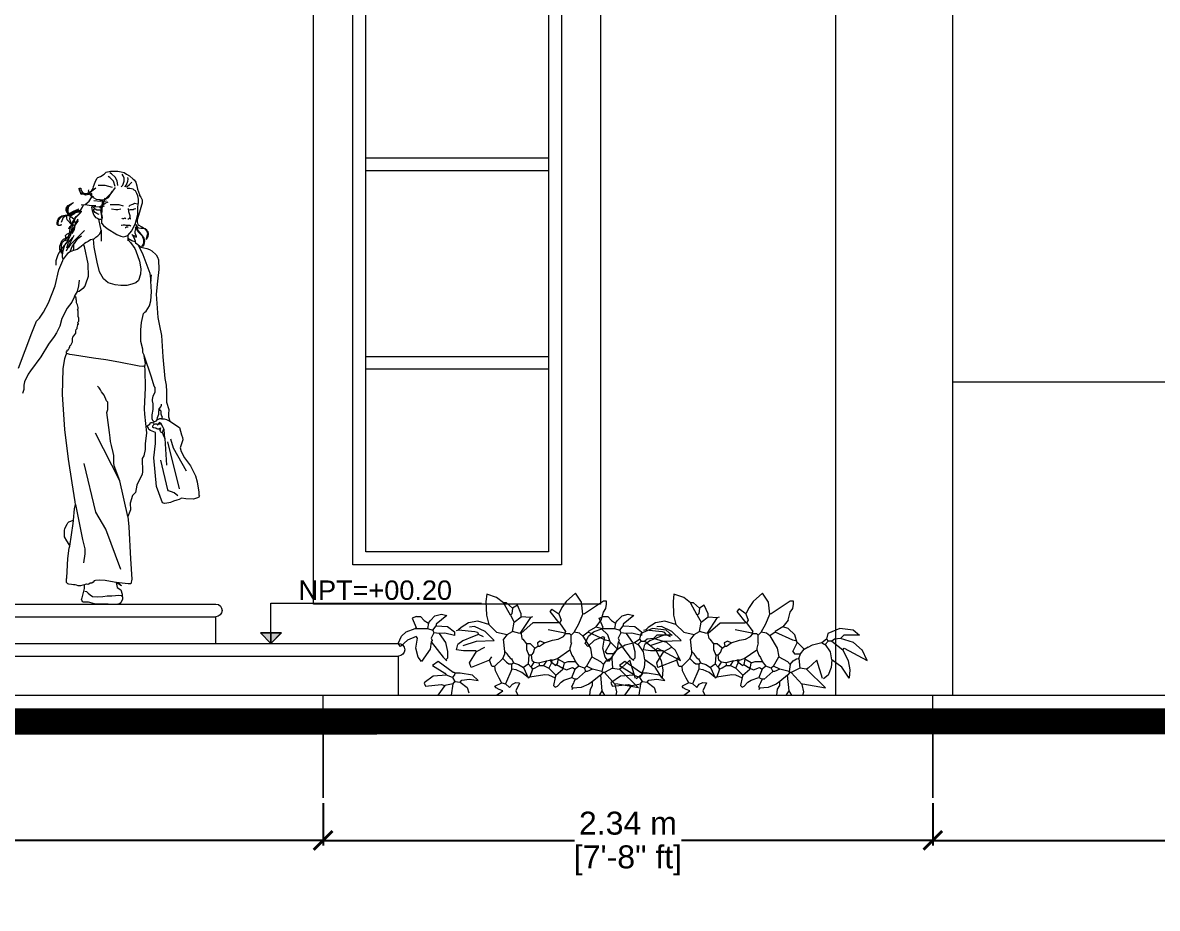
# Model space of a CAD drawing. Header units: metres. Extents: x 14 to 155, y 0 to 125.
# Drawn here: x 137.48 to 141.831, y 113.876 to 117.271 of the extents above; entities that cross this region are included whole.
import ezdxf

# ---------------------------------------------------------------- set-up
doc = ezdxf.new("R2010")
doc.units = ezdxf.units.M
doc.layers.get('Defpoints').update_dxf_attribs({"lineweight": 0})
for name, color, linetype in [('Edges', 7, 'Continuous'), ('PDF2_Solid Fills', 7, 'Continuous'), ('PDF2_Text', 255, 'Continuous')]:
    doc.layers.add(name, color=color, linetype=linetype)
doc.layers.add('PDF2_Geometry', color=7, linetype='Continuous', true_color=0xffbe80)
doc.styles.add('PDF Arial', font='arial.ttf')
doc.styles.add('TEXTS', font='swissl.ttf')
doc.dimstyles.new('Copy of DIMTEXT', dxfattribs={"dimscale": 0.3, "dimtxt": 0.22, "dimasz": 0.18, "dimexe": 0.05, "dimexo": 0.05, "dimgap": 0.05, "dimtad": 0, "dimzin": 1, "dimdsep": 46, "dimtxsty": 'TEXTS', "dimblk": 'ARCHTICK', "dimcen": 0.1, "dimclrd": 256, "dimclre": 6, "dimclrt": 7, "dimadec": 0, "dimazin": 0, "dimtfac": 0.15, "dimtix": 1, "dimtofl": 0, "dimtmove": 1, "dimatfit": 3, "dimldrblk": 'OPEN', "dimfxl": 0, "dimtolj": 1, "dimtzin": 0, "dimarcsym": 0})

# ---------------------------------------------------------------- blocks, each defined once
blk = doc.blocks.new('_ArchTick')
at = {"color": 0, "linetype": 'ByBlock', "const_width": 0.15}
blk.add_lwpolyline([(-0.5, -0.5), (0.5, 0.5)], dxfattribs=at)
blk = doc.blocks.new('*D76')
at = {"layer": 'Defpoints', "color": 0, "transparency": 16777216}
for p in [(123.7686, 113.9184), (145.6205, 113.9193), (145.6205, 113.8058)]:
    blk.add_point(p, dxfattribs=at)
at = {"layer": 'Edges', "color": 6, "lineweight": -2, "transparency": 16777216}
for p, q in [((123.7686, 113.8984), (123.7686, 113.7858)), ((145.6205, 113.8993), (145.6205, 113.7858))]:
    blk.add_line(p, q, dxfattribs=at)
at = {"layer": 'Edges', "lineweight": -2, "transparency": 16777216}
for p, q in [((123.7686, 113.8058), (134.4525, 113.8058)), ((145.6205, 113.8058), (134.9366, 113.8058))]:
    blk.add_line(p, q, dxfattribs=at)
at = {"layer": 'Edges', "lineweight": -2, "transparency": 16777216, "xscale": 0.072, "yscale": 0.072, "zscale": 0.072, "rotation": 180}
blk.add_blockref('_ArchTick', (123.7686, 113.8058), dxfattribs=at)
at = {"layer": 'Edges', "lineweight": -2, "transparency": 16777216, "xscale": 0.072, "yscale": 0.072, "zscale": 0.072}
blk.add_blockref('_ArchTick', (145.6205, 113.8058), dxfattribs=at)
at = {"layer": 'Edges', "color": 7, "transparency": 16777216, "char_height": 0.088, "attachment_point": 5, "style": 'TEXTS'}
for s, insert in [('\\A1;21.85 m', (134.6946, 113.871)), ('\\A1;[71\'-8{\\H0.15x;\\S1/4;}" ft]', (134.6946, 113.7291))]:
    blk.add_mtext(s, dxfattribs=dict(at, insert=insert))
blk = doc.blocks.new('_Open')
at = {"color": 0, "linetype": 'ByBlock', "lineweight": -2}
for p, q in [((-1, 0.167), (0, 0)), ((-1, -0.167), (0, 0)), ((0, 0), (-1, 0))]:
    blk.add_line(p, q, dxfattribs=at)
blk = doc.blocks.new('*D80')
at = {"layer": 'Defpoints', "color": 0, "transparency": 16777216}
for p in [(134.6742, 114.2996), (138.6316, 114.2997), (138.6316, 114.1368)]:
    blk.add_point(p, dxfattribs=at)
at = {"layer": 'Edges', "color": 6, "lineweight": -2, "transparency": 16777216}
for p, q in [((134.6742, 114.2796), (134.6742, 114.1168)), ((138.6316, 114.2797), (138.6316, 114.1168))]:
    blk.add_line(p, q, dxfattribs=at)
at = {"layer": 'Edges', "lineweight": -2, "transparency": 16777216}
for p, q in [((134.6742, 114.1368), (136.3783, 114.1368)), ((138.6316, 114.1368), (136.9275, 114.1368))]:
    blk.add_line(p, q, dxfattribs=at)
at = {"layer": 'Edges', "lineweight": -2, "transparency": 16777216, "xscale": 0.072, "yscale": 0.072, "zscale": 0.072, "rotation": 180}
blk.add_blockref('_ArchTick', (134.6742, 114.1368), dxfattribs=at)
at = {"layer": 'Edges', "lineweight": -2, "transparency": 16777216, "xscale": 0.072, "yscale": 0.072, "zscale": 0.072}
blk.add_blockref('_ArchTick', (138.6316, 114.1368), dxfattribs=at)
at = {"layer": 'Edges', "color": 7, "transparency": 16777216, "char_height": 0.088, "attachment_point": 5, "style": 'TEXTS'}
for s, insert in [('\\A1;3.96 m', (136.6529, 114.2021)), ('\\A1;[12\'-11{\\H0.15x;\\S3/4;}" ft]', (136.6529, 114.0602))]:
    blk.add_mtext(s, dxfattribs=dict(at, insert=insert))
blk = doc.blocks.new('*D81')
at = {"layer": 'Defpoints', "color": 0, "transparency": 16777216}
for p in [(138.6316, 114.2997), (140.9706, 114.2997), (140.9706, 114.1368)]:
    blk.add_point(p, dxfattribs=at)
at = {"layer": 'Edges', "color": 6, "lineweight": -2, "transparency": 16777216}
for p, q in [((138.6316, 114.2797), (138.6316, 114.1168)), ((140.9706, 114.2797), (140.9706, 114.1168))]:
    blk.add_line(p, q, dxfattribs=at)
at = {"layer": 'Edges', "lineweight": -2, "transparency": 16777216}
for p, q in [((138.6316, 114.1368), (139.5962, 114.1368)), ((140.9706, 114.1368), (140.006, 114.1368))]:
    blk.add_line(p, q, dxfattribs=at)
at = {"layer": 'Edges', "lineweight": -2, "transparency": 16777216, "xscale": 0.072, "yscale": 0.072, "zscale": 0.072, "rotation": 180}
blk.add_blockref('_ArchTick', (138.6316, 114.1368), dxfattribs=at)
at = {"layer": 'Edges', "lineweight": -2, "transparency": 16777216, "xscale": 0.072, "yscale": 0.072, "zscale": 0.072}
blk.add_blockref('_ArchTick', (140.9706, 114.1368), dxfattribs=at)
at = {"layer": 'Edges', "color": 7, "transparency": 16777216, "char_height": 0.088, "attachment_point": 5, "style": 'TEXTS'}
for s, insert in [('\\A1;2.34 m', (139.8011, 114.2021)), ('\\A1;[7\'-8" ft]', (139.8011, 114.0602))]:
    blk.add_mtext(s, dxfattribs=dict(at, insert=insert))
blk = doc.blocks.new('*D82')
at = {"layer": 'Defpoints', "color": 0, "transparency": 16777216}
for p in [(140.9706, 114.2997), (145.6205, 114.1375), (145.6205, 114.1368)]:
    blk.add_point(p, dxfattribs=at)
at = {"layer": 'Edges', "color": 6, "lineweight": -2, "transparency": 16777216}
for p, q in [((140.9706, 114.2797), (140.9706, 114.1168)), ((145.6205, 114.1368), (145.6205, 114.1168))]:
    blk.add_line(p, q, dxfattribs=at)
at = {"layer": 'Edges', "lineweight": -2, "transparency": 16777216}
for p, q in [((140.9706, 114.1368), (143.0581, 114.1368)), ((145.6205, 114.1368), (143.533, 114.1368))]:
    blk.add_line(p, q, dxfattribs=at)
at = {"layer": 'Edges', "lineweight": -2, "transparency": 16777216, "xscale": 0.072, "yscale": 0.072, "zscale": 0.072, "rotation": 180}
blk.add_blockref('_ArchTick', (140.9706, 114.1368), dxfattribs=at)
at = {"layer": 'Edges', "lineweight": -2, "transparency": 16777216, "xscale": 0.072, "yscale": 0.072, "zscale": 0.072}
blk.add_blockref('_ArchTick', (145.6205, 114.1368), dxfattribs=at)
at = {"layer": 'Edges', "color": 7, "transparency": 16777216, "char_height": 0.088, "attachment_point": 5, "style": 'TEXTS'}
for s, insert in [('\\A1;4.65 m', (143.2956, 114.2021)), ('\\A1;[15\'-3" ft]', (143.2956, 114.0602))]:
    blk.add_mtext(s, dxfattribs=dict(at, insert=insert))

msp = doc.modelspace()

# ---------------------------------------------------------------- linework, layer by layer
at = {"layer": 'PDF2_Geometry', "color": 0, "lineweight": 5}
for points in [[(141.0455, 120.6432), (141.0458, 114.693)], [(140.5975, 120.2672), (140.5977, 114.693)], [(145.3948, 115.8932), (141.0457, 115.8931)], [(138.2462, 115.0172), (138.2462, 115.0172)], [(123.2281, 114.6923), (128.7428, 114.6926), (128.7428, 114.8915), (134.8731, 114.8917), (134.8731, 114.6928), (145.9495, 114.6932)], [(138.9464, 114.8669), (138.9464, 114.8669)]]:
    msp.add_lwpolyline(points, dxfattribs=at)
for points in [[(138.5953, 119.9429), (139.6951, 119.9429), (139.6953, 115.0424), (138.5955, 115.0424)], [(138.7457, 119.7924), (139.5463, 119.7924), (139.5464, 115.1927), (138.7459, 115.1926)]]:
    msp.add_lwpolyline(points, close=True, dxfattribs=at)
at = {"layer": 'PDF2_Geometry', "color": 0, "lineweight": 0}
for points in [[(138.7959, 119.7423), (139.4962, 119.7424), (139.4964, 115.2429), (138.796, 115.2429)], [(138.796, 116.7531), (139.4963, 116.7531), (139.4963, 116.703), (138.796, 116.7029)], [(138.796, 115.9917), (139.4963, 115.9917), (139.4963, 115.9432), (138.796, 115.9431)], [(138.0127, 115.752), (138.0158, 115.7582), (138.0127, 115.766), (138.0111, 115.7708), (138.0111, 115.7755), (138.0111, 115.7818), (138.008, 115.7849), (138.0048, 115.7896), (138.0017, 115.788), (138.0017, 115.7849), (138.0001, 115.7802), (138.0001, 115.7739), (138.0001, 115.7692), (137.9954, 115.7566), (137.9938, 115.7504), (137.9938, 115.7489), (137.9986, 115.7504), (138.0033, 115.752), (138.0064, 115.7535), (138.0096, 115.7535)], [(138.3919, 114.9327), (138.4717, 114.9327), (138.4311, 114.892)], [(138.4311, 114.8919), (138.4718, 114.9326), (138.3919, 114.9326)], [(139.5512, 114.7964), (139.5543, 114.8011), (139.5574, 114.8167), (139.5324, 114.8308), (139.5308, 114.8167), (139.5277, 114.8104)], [(140.2687, 114.7964), (140.2718, 114.8011), (140.2734, 114.8168), (140.2499, 114.8308), (140.2468, 114.8167), (140.2452, 114.8105)], [(138.6316, 114.2997), (138.6316, 114.6177)], [(140.9706, 114.2998), (140.9706, 114.6178)]]:
    msp.add_lwpolyline(points, close=True, dxfattribs=at)
for points in [[(137.4643, 115.9463), (137.5145, 116.0826), (137.5333, 116.1265), (137.5443, 116.139), (137.5599, 116.1609), (137.5787, 116.197), (137.6038, 116.2627), (137.6179, 116.3238), (137.6335, 116.3598), (137.6351, 116.3646), (137.6335, 116.3677), (137.6319, 116.374), (137.6319, 116.3818), (137.6351, 116.3974), (137.6367, 116.4022), (137.6398, 116.4147), (137.6414, 116.4194), (137.6445, 116.4226), (137.6461, 116.4257), (137.6508, 116.4303), (137.6571, 116.4413), (137.6586, 116.4508), (137.6508, 116.4445), (137.6382, 116.4335), (137.6304, 116.4273), (137.6272, 116.4163), (137.6288, 116.3927), (137.6335, 116.385), (137.6319, 116.385), (137.6288, 116.3881), (137.6226, 116.4006), (137.6226, 116.4147), (137.6257, 116.4242), (137.6304, 116.4351), (137.6367, 116.4413), (137.6477, 116.4461), (137.6571, 116.4539), (137.6586, 116.4618), (137.6601, 116.4679), (137.6601, 116.4695), (137.6617, 116.4821), (137.6648, 116.4899), (137.6695, 116.504), (137.6743, 116.5118), (137.679, 116.5197), (137.6853, 116.5275), (137.6915, 116.5338), (137.6977, 116.54), (137.7009, 116.5479), (137.6915, 116.5463), (137.6853, 116.5447), (137.6758, 116.5369), (137.6664, 116.5323), (137.6555, 116.5307), (137.6429, 116.5307), (137.6335, 116.5291), (137.6272, 116.526), (137.6163, 116.5134), (137.6163, 116.5103), (137.6148, 116.504), (137.6148, 116.4978), (137.6163, 116.4947), (137.621, 116.4947), (137.6241, 116.4947), (137.6272, 116.4978), (137.6288, 116.4962), (137.6257, 116.4947), (137.6226, 116.4931), (137.6148, 116.4947), (137.6132, 116.4962), (137.6116, 116.4978), (137.6116, 116.504), (137.6132, 116.5118), (137.6163, 116.5181), (137.6226, 116.526), (137.6304, 116.5307), (137.6367, 116.5323), (137.6429, 116.5338), (137.6508, 116.5338), (137.6617, 116.5338), (137.668, 116.5354), (137.6601, 116.5369), (137.6508, 116.5416), (137.6477, 116.5479), (137.6461, 116.551), (137.6461, 116.5557), (137.6477, 116.562), (137.6539, 116.5699), (137.6633, 116.576), (137.6743, 116.5823), (137.6727, 116.5792), (137.6601, 116.5699), (137.6539, 116.5636), (137.6492, 116.5604), (137.6477, 116.5526), (137.6508, 116.5463), (137.6539, 116.5432), (137.6586, 116.54), (137.6633, 116.5384), (137.6695, 116.5384), (137.6758, 116.54), (137.679, 116.5447), (137.6821, 116.5463), (137.6868, 116.5494), (137.6915, 116.5494), (137.6977, 116.5494), (137.7024, 116.5542), (137.7087, 116.5636), (137.7134, 116.5729), (137.7197, 116.5745), (137.7353, 116.587), (137.7432, 116.6012), (137.7448, 116.6136), (137.7448, 116.6168), (137.7338, 116.6121), (137.7213, 116.6105), (137.7024, 116.6184), (137.6977, 116.6278), (137.6977, 116.6372), (137.7024, 116.6372), (137.7024, 116.6309), (137.7087, 116.6199), (137.7166, 116.6168), (137.7244, 116.6168), (137.7369, 116.6215), (137.7448, 116.6278), (137.7495, 116.6356), (137.751, 116.6435), (137.7573, 116.6591), (137.7636, 116.6733), (137.7682, 116.678), (137.7776, 116.681), (137.7918, 116.6904), (137.7996, 116.6983), (137.8168, 116.7014), (137.845, 116.7014), (137.8576, 116.6999), (137.8686, 116.6967), (137.8779, 116.6904), (137.8889, 116.6841), (137.903, 116.6717), (137.9077, 116.6685), (137.9139, 116.6591), (137.9171, 116.6451), (137.9202, 116.6325), (137.9234, 116.6231), (137.9281, 116.6121), (137.9281, 116.609), (137.9328, 116.6028), (137.9375, 116.5918), (137.9375, 116.5792), (137.9359, 116.5714), (137.9281, 116.5447), (137.9186, 116.515), (137.9186, 116.5071), (137.9218, 116.4978), (137.9249, 116.4947), (137.9344, 116.4899), (137.9391, 116.4868), (137.9468, 116.4821), (137.9515, 116.4774), (137.9594, 116.4711), (137.961, 116.4618), (137.9594, 116.4508), (137.9562, 116.4429), (137.9531, 116.4398), (137.9547, 116.4429), (137.9578, 116.4539), (137.9594, 116.4618), (137.9562, 116.4758), (137.95, 116.4805), (137.9422, 116.4821), (137.9328, 116.4821), (137.9234, 116.4837), (137.9155, 116.4962), (137.9139, 116.4978), (137.9155, 116.4899), (137.9202, 116.4774), (137.9281, 116.4665), (137.9375, 116.4539), (137.9438, 116.4445), (137.9469, 116.4351), (137.9454, 116.4289), (137.9438, 116.4194), (137.9406, 116.4147), (137.9375, 116.4132), (137.9375, 116.4147), (137.9406, 116.4179), (137.9438, 116.4273), (137.9438, 116.4382), (137.9391, 116.4523), (137.9265, 116.4649), (137.9218, 116.4711), (137.9171, 116.4789), (137.9124, 116.4868), (137.9124, 116.4805), (137.9093, 116.4711), (137.9093, 116.4649), (137.9124, 116.4586), (137.9155, 116.4523), (137.9155, 116.4492), (137.9124, 116.4476), (137.9093, 116.4523), (137.9015, 116.457), (137.8999, 116.4586), (137.9062, 116.4476), (137.9108, 116.4351), (137.9108, 116.4304), (137.9124, 116.4273), (137.9218, 116.421), (137.9296, 116.4147), (137.9344, 116.41), (137.9438, 116.4084), (137.9562, 116.4053), (137.9657, 116.4022), (137.9751, 116.396), (137.9923, 116.3818), (137.997, 116.3724), (138.0001, 116.3614), (138.0017, 116.3254), (137.997, 116.28), (137.9923, 116.2298), (137.9986, 116.1406), (138.0001, 116.128), (138.0048, 116.1093), (138.0127, 116.0717), (138.0174, 115.9902), (138.0252, 115.9071), (138.0299, 115.8821), (138.0315, 115.857), (138.0315, 115.8163), (138.0409, 115.7881), (138.0393, 115.7708), (138.0393, 115.7598), (138.044, 115.7442), (138.0816, 115.7191), (138.0848, 115.705), (138.0895, 115.6909), (138.0926, 115.6815), (138.0942, 115.6722), (138.0832, 115.6408), (138.0879, 115.6267), (138.1005, 115.6032), (138.1239, 115.5719), (138.1427, 115.5343), (138.149, 115.5107), (138.1553, 115.4716), (138.1553, 115.4591), (138.1584, 115.4575), (138.1553, 115.4528), (138.1506, 115.4497), (138.1349, 115.445), (138.1051, 115.4465), (138.0895, 115.4481), (138.0801, 115.4434), (138.0706, 115.4402), (138.0582, 115.4371), (138.0472, 115.4324), (138.0409, 115.4308), (138.033, 115.4293), (138.0237, 115.4278), (138.0158, 115.4308), (137.9924, 115.4936), (137.983, 115.6032), (137.9892, 115.658), (137.9892, 115.7003), (137.9704, 115.7082), (137.9641, 115.7113), (137.961, 115.7191), (137.9578, 115.7254), (137.961, 115.7285), (137.9672, 115.7317), (137.9704, 115.7379), (137.9767, 115.7379), (137.983, 115.7364), (137.9845, 115.7411), (137.9798, 115.7442), (137.9782, 115.7489), (137.9767, 115.752), (137.9767, 115.7677), (137.9798, 115.788), (137.9798, 115.81), (137.9782, 115.821), (137.9782, 115.8272), (137.9798, 115.8398), (137.9877, 115.8555), (137.9877, 115.8727), (137.9845, 115.8774), (137.9735, 115.9118), (137.9454, 115.9949), (137.9438, 115.9965), (137.9454, 115.9855), (137.9501, 115.9651), (137.9485, 115.9589), (137.9469, 115.9526), (137.9485, 115.94), (137.9501, 115.8711), (137.9454, 115.7912), (137.9469, 115.7708), (137.9548, 115.6988), (137.9501, 115.6564), (137.9501, 115.6346), (137.9438, 115.611), (137.9375, 115.6001), (137.9391, 115.5499), (137.9375, 115.5405), (137.9172, 115.4983), (137.9125, 115.47), (137.9015, 115.4591), (137.892, 115.4292), (137.8936, 115.4042), (137.8827, 115.3776), (137.8874, 115.3384), (137.8936, 115.2162), (137.8983, 115.1379), (137.8952, 115.1207), (137.8843, 115.1207), (137.8498, 115.1238), (137.8467, 115.1238), (137.8591, 115.1128), (137.8388, 115.1254), (137.842, 115.1065), (137.8561, 115.0972), (137.8607, 115.0799), (137.8623, 115.0612), (137.8561, 115.047), (137.8514, 115.0439), (137.8451, 115.0423), (137.831, 115.0407), (137.8075, 115.0423), (137.7558, 115.0439), (137.737, 115.0486), (137.7323, 115.0502), (137.7197, 115.0502), (137.7135, 115.0502), (137.7088, 115.0517), (137.7073, 115.0549), (137.7057, 115.0612), (137.7073, 115.0659), (137.7166, 115.1019), (137.7166, 115.1144), (137.7166, 115.1159), (137.7104, 115.1144), (137.701, 115.1128), (137.6931, 115.1128), (137.6868, 115.1144), (137.6805, 115.1159), (137.6744, 115.1159), (137.6665, 115.1175), (137.6571, 115.1191), (137.6524, 115.1207), (137.6477, 115.1254), (137.6477, 115.1394), (137.6492, 115.1425), (137.6508, 115.1677), (137.6524, 115.2178), (137.6586, 115.2569), (137.6602, 115.2648), (137.6586, 115.2711), (137.6492, 115.2851), (137.6398, 115.3008), (137.6398, 115.315), (137.6398, 115.3243), (137.6414, 115.3321), (137.6508, 115.3494), (137.6524, 115.354), (137.6571, 115.3572), (137.6743, 115.3635), (137.679, 115.4074), (137.6821, 115.4246), (137.6805, 115.434), (137.6696, 115.5076), (137.6555, 115.5985), (137.6414, 115.7113), (137.632, 115.846), (137.6351, 115.9447), (137.6414, 115.9839), (137.6461, 115.9995), (137.6492, 116.0026), (137.6477, 116.0058), (137.6477, 116.0105), (137.6492, 116.0105), (137.6508, 116.0121), (137.6508, 116.0152), (137.6539, 116.0168), (137.6555, 116.0168), (137.6555, 116.0199), (137.6571, 116.0215), (137.6586, 116.0231), (137.6602, 116.0278), (137.6602, 116.0309), (137.6618, 116.034), (137.6649, 116.0355), (137.6664, 116.0403), (137.6695, 116.045), (137.6711, 116.0481), (137.6711, 116.0544), (137.6711, 116.0607), (137.6727, 116.0654), (137.6837, 116.081), (137.6837, 116.0857), (137.6837, 116.0904), (137.6853, 116.0951), (137.6884, 116.0983), (137.6884, 116.103), (137.69, 116.1076), (137.6915, 116.1123), (137.6915, 116.1155), (137.6947, 116.117), (137.6931, 116.1186), (137.6915, 116.1217), (137.6931, 116.1249), (137.6947, 116.1265), (137.6947, 116.1312), (137.6947, 116.1327), (137.6947, 116.1359), (137.6947, 116.139), (137.6931, 116.1452), (137.6931, 116.1468), (137.6931, 116.1499), (137.6931, 116.1609), (137.6931, 116.1656), (137.6915, 116.1688), (137.69, 116.1719), (137.6931, 116.1735), (137.6931, 116.1797), (137.6915, 116.1844), (137.69, 116.1891), (137.6868, 116.197), (137.6868, 116.2017), (137.6868, 116.2064), (137.6853, 116.2095), (137.6853, 116.2127), (137.6853, 116.2173), (137.679, 116.222), (137.668, 116.2001), (137.6508, 116.1766), (137.6304, 116.1375), (137.6226, 116.1076), (137.61, 116.0826), (137.6006, 116.0685), (137.5787, 116.0387), (137.549, 115.9902), (137.5098, 115.9369), (137.5004, 115.9243), (137.4863, 115.8945), (137.4848, 115.8821), (137.4848, 115.8648), (137.4785, 115.8492)], [(137.8341, 116.6435), (137.8278, 116.6638), (137.8137, 116.678), (137.8074, 116.6811)], [(137.845, 116.6466), (137.8419, 116.6654), (137.8341, 116.6795), (137.82, 116.692), (137.8137, 116.6951)], [(137.8576, 116.6419), (137.8639, 116.6481), (137.8686, 116.6638), (137.8686, 116.6748), (137.8655, 116.6841), (137.8607, 116.6904)], [(137.8717, 116.6419), (137.8779, 116.6497), (137.8826, 116.6638), (137.8842, 116.6717), (137.8826, 116.6779)], [(137.7605, 116.6372), (137.7338, 116.6168), (137.704, 116.6121), (137.6978, 116.6309), (137.6946, 116.6356)], [(137.7526, 116.6027), (137.7416, 116.609), (137.7322, 116.6246), (137.7337, 116.6309)], [(137.7793, 116.5525), (137.7636, 116.5525), (137.7574, 116.5557), (137.7511, 116.5635), (137.7464, 116.5667), (137.7432, 116.5635), (137.7464, 116.551), (137.7495, 116.54), (137.7527, 116.5338), (137.7589, 116.5244), (137.7667, 116.5212), (137.7714, 116.5181), (137.7793, 116.5181), (137.7824, 116.5165), (137.7824, 116.5024), (137.7903, 116.493), (137.8043, 116.482), (137.8403, 116.4586), (137.856, 116.4523), (137.8655, 116.4507), (137.8748, 116.4523), (137.8826, 116.4554), (137.8984, 116.4726), (137.9124, 116.5025), (137.9203, 116.5306), (137.9218, 116.5385), (137.9218, 116.5494), (137.9218, 116.5651), (137.9234, 116.5807), (137.9234, 116.5949), (137.9218, 116.6074), (137.9171, 116.6167), (137.9124, 116.6262), (137.9077, 116.6293), (137.9031, 116.6325), (137.8968, 116.634), (137.8905, 116.6356), (137.8811, 116.6356)], [(137.7432, 116.6043), (137.7621, 116.5949), (137.7918, 116.5917), (137.809, 116.6012), (137.8247, 116.6246)], [(137.8247, 116.6387), (137.7965, 116.6465), (137.7698, 116.6465)], [(137.8341, 116.6387), (137.8184, 116.6167), (137.7949, 116.5932), (137.7729, 116.587)], [(137.8763, 116.6419), (137.881, 116.6435), (137.8889, 116.6512), (137.8983, 116.6591)], [(137.8012, 116.587), (137.7792, 116.5854), (137.7526, 116.5886)], [(137.7526, 116.5667), (137.7729, 116.5651), (137.7855, 116.5714), (137.7965, 116.5792), (137.8074, 116.5839)], [(137.7776, 116.551), (137.7807, 116.5369), (137.7839, 116.5181), (137.7855, 116.5244), (137.7807, 116.5494), (137.787, 116.587)], [(137.7949, 116.598), (137.7839, 116.5604), (137.7839, 116.5431)], [(137.7072, 116.5478), (137.6774, 116.5415), (137.6493, 116.5322), (137.6351, 116.5243), (137.6273, 116.5055)], [(137.6805, 116.4915), (137.6664, 116.4978), (137.6507, 116.515), (137.6476, 116.5307), (137.657, 116.5384), (137.6726, 116.5479), (137.6868, 116.5541), (137.7008, 116.551)], [(137.704, 116.5447), (137.6805, 116.5212), (137.6711, 116.4993), (137.6664, 116.4789), (137.6633, 116.457), (137.6555, 116.4429), (137.6476, 116.4335)], [(137.6539, 116.5635), (137.6523, 116.5384), (137.6758, 116.5196), (137.6821, 116.4977)], [(137.6664, 116.4977), (137.6601, 116.518), (137.6633, 116.5369), (137.6946, 116.5572)], [(137.704, 116.5729), (137.7197, 116.5745), (137.7353, 116.5714), (137.7526, 116.5699), (137.7605, 116.5699)], [(137.7729, 116.5354), (137.7698, 116.5369), (137.7636, 116.54), (137.7573, 116.5432), (137.7526, 116.5494), (137.7526, 116.5557)], [(137.7918, 116.5682), (137.7808, 116.5635), (137.7761, 116.5603)], [(137.867, 116.5682), (137.8497, 116.5729), (137.8325, 116.5729), (137.8153, 116.5729)], [(137.856, 116.5557), (137.845, 116.5541), (137.8372, 116.5541), (137.82, 116.5557)], [(137.8842, 116.5588), (137.8858, 116.5478), (137.8905, 116.5322), (137.8905, 116.5275), (137.8889, 116.5212), (137.8858, 116.5181), (137.8826, 116.5181)], [(137.9202, 116.576), (137.9092, 116.5776), (137.9046, 116.576), (137.8967, 116.573), (137.8904, 116.5698), (137.8873, 116.5667)], [(137.9139, 116.5573), (137.9077, 116.5557), (137.903, 116.5542), (137.8889, 116.5542)], [(137.6571, 116.4805), (137.6601, 116.4899), (137.6727, 116.4962), (137.6774, 116.4962)], [(137.6931, 116.5134), (137.6805, 116.4962), (137.668, 116.4727), (137.6601, 116.4555)], [(137.6695, 116.4633), (137.6789, 116.4789), (137.6821, 116.5009), (137.6931, 116.5197)], [(137.7808, 116.4758), (137.7714, 116.5181)], [(137.8952, 116.493), (137.8921, 116.4914), (137.8905, 116.493), (137.8842, 116.493), (137.8811, 116.493), (137.8795, 116.493), (137.8763, 116.493), (137.8733, 116.4946), (137.8717, 116.4946), (137.8686, 116.4946), (137.8654, 116.4946), (137.8592, 116.493), (137.8576, 116.493)], [(137.8748, 116.5196), (137.8717, 116.5212), (137.867, 116.5196), (137.8622, 116.5196), (137.8607, 116.5212)], [(137.892, 116.5181), (137.8936, 116.5197), (137.8936, 116.5228)], [(137.6429, 116.435), (137.646, 116.4413), (137.6445, 116.4554), (137.6492, 116.4601), (137.6617, 116.4663), (137.6695, 116.4726)], [(137.6758, 116.4554), (137.6586, 116.4194), (137.646, 116.3958)], [(137.7166, 116.4742), (137.6837, 116.4413), (137.6617, 116.4194), (137.654, 116.4084)], [(137.6617, 116.3928), (137.6664, 116.4068), (137.6711, 116.4163), (137.679, 116.4241), (137.6916, 116.4444), (137.7056, 116.4539)], [(137.8826, 116.4397), (137.8936, 116.4288), (137.9093, 116.4052), (137.9139, 116.3959), (137.9281, 116.3567), (137.9328, 116.3269), (137.9312, 116.3066), (137.9234, 116.2831), (137.9139, 116.2737), (137.8983, 116.269), (137.8795, 116.2642), (137.856, 116.2642), (137.8341, 116.2658), (137.8074, 116.2737), (137.7902, 116.2893), (137.7745, 116.316), (137.7652, 116.3536), (137.7542, 116.41), (137.751, 116.4413), (137.7542, 116.4428), (137.7605, 116.4491), (137.7682, 116.4538), (137.7745, 116.4601), (137.7792, 116.4695), (137.7808, 116.4757), (137.7808, 116.4334)], [(137.8842, 116.4868), (137.8811, 116.4868), (137.8763, 116.4868), (137.8748, 116.4852), (137.8733, 116.4852)], [(137.8826, 116.4554), (137.8826, 116.435)], [(137.6571, 116.446), (137.6461, 116.4257), (137.6257, 116.4021), (137.6148, 116.3818), (137.6069, 116.3582), (137.6069, 116.341)], [(137.7134, 116.421), (137.704, 116.4131), (137.6884, 116.4021), (137.6742, 116.3974), (137.6617, 116.3928), (137.6523, 116.3865), (137.646, 116.3803), (137.635, 116.3645)], [(137.6492, 116.4084), (137.6555, 116.4288), (137.6727, 116.4476)], [(137.6743, 116.3974), (137.6759, 116.4068), (137.6759, 116.4225), (137.679, 116.4288)], [(137.751, 116.4413), (137.74, 116.4382), (137.7307, 116.4319), (137.7228, 116.4288), (137.7165, 116.4241), (137.7134, 116.421), (137.715, 116.4131), (137.7291, 116.3473), (137.7307, 116.2987), (137.7212, 116.269), (137.7181, 116.2611), (137.7102, 116.2517), (137.6962, 116.2408), (137.6915, 116.2392)], [(137.9108, 116.4304), (137.8983, 116.435), (137.8826, 116.4444)], [(137.972, 116.28), (137.9689, 116.3097), (137.9422, 116.3818), (137.9234, 116.4179), (137.9218, 116.421)], [(137.679, 116.2219), (137.69, 116.2408), (137.6947, 116.2626), (137.6978, 116.2846)], [(137.9453, 115.9964), (137.9406, 116.0073), (137.9406, 116.0136), (137.9406, 116.0199), (137.9327, 116.0496), (137.9327, 116.0794), (137.9327, 116.0935), (137.9359, 116.1217), (137.9437, 116.1561), (137.9484, 116.1609), (137.9531, 116.1656), (137.9656, 116.1859), (137.9719, 116.2048), (137.9735, 116.2392), (137.9719, 116.28), (137.9735, 116.305)], [(137.9485, 115.9557), (137.9406, 115.9526), (137.9265, 115.9541), (137.8482, 115.9697), (137.7981, 115.9792), (137.7511, 115.9854), (137.679, 115.9964), (137.6602, 115.9995), (137.6492, 116.0026)], [(137.8529, 115.5154), (137.831, 115.5718), (137.8294, 115.5843), (137.8294, 115.5953), (137.8294, 115.6125), (137.8263, 115.6235), (137.82, 115.6501), (137.8169, 115.6658), (137.8153, 115.6799), (137.8122, 115.7003), (137.8028, 115.7771), (137.806, 115.788), (137.806, 115.8162), (137.8013, 115.821), (137.7918, 115.8428), (137.7824, 115.8554), (137.7777, 115.8632), (137.7731, 115.871), (137.7668, 115.8773)], [(138.0017, 115.788), (138.0048, 115.7927), (138.0096, 115.799), (138.0127, 115.8053), (138.0127, 115.8084)], [(138.0142, 115.7019), (138.0189, 115.6909), (138.0252, 115.6768), (138.0237, 115.694), (138.0221, 115.7113), (138.0189, 115.719), (138.0111, 115.7332), (138.0048, 115.7379), (138.0001, 115.7348), (137.9985, 115.7316), (137.997, 115.73), (137.9938, 115.7316), (137.9908, 115.7316), (137.9876, 115.7316), (137.986, 115.7316), (137.9813, 115.73), (137.9798, 115.7269), (137.9782, 115.7238), (137.9782, 115.7206), (137.9798, 115.719), (137.9829, 115.719), (137.9876, 115.7175), (137.9908, 115.7175), (137.9938, 115.716), (137.997, 115.7144), (138.0032, 115.7144), (138.0079, 115.7175), (138.0064, 115.7097), (138.0064, 115.7081), (138.0079, 115.7034), (138.0095, 115.7019), (138.0127, 115.7003), (138.0158, 115.7019), (138.0174, 115.7034), (138.0189, 115.7066), (138.0189, 115.7081), (138.0205, 115.7113), (138.0221, 115.7113)], [(137.9938, 115.7489), (137.9908, 115.7442), (137.9876, 115.7426), (137.9845, 115.741)], [(137.997, 115.73), (137.9986, 115.73), (138.0001, 115.7316), (138.0033, 115.7331), (138.0064, 115.7331), (138.0096, 115.7331)], [(138.0127, 115.752), (138.0221, 115.752), (138.0315, 115.7504), (138.0362, 115.7473), (138.0409, 115.7457), (138.044, 115.7441)], [(137.8827, 115.3776), (137.8529, 115.5155), (137.7589, 115.6972)], [(138.0253, 115.6768), (138.0315, 115.5749)], [(138.0472, 115.6753), (138.0566, 115.6408), (138.1067, 115.5531)], [(138.0346, 115.6643), (138.0801, 115.4841)], [(137.8561, 115.1755), (137.7981, 115.329), (137.7605, 115.3947), (137.715, 115.5812)], [(138.0753, 115.4575), (138.0613, 115.4684), (138.0503, 115.4731), (138.0393, 115.4763), (138.0361, 115.481), (138.0095, 115.5938)], [(137.6821, 115.4246), (137.7088, 115.2898), (137.7181, 115.2538), (137.7181, 115.235), (137.7134, 115.2005)], [(137.6602, 115.2647), (137.6728, 115.3509), (137.6743, 115.3634)], [(137.8467, 115.1237), (137.831, 115.1268), (137.7965, 115.1331), (137.7762, 115.1347), (137.7589, 115.1331), (137.7542, 115.1316), (137.7495, 115.1268), (137.7449, 115.1221), (137.7386, 115.1221), (137.7339, 115.119), (137.7292, 115.1174), (137.7245, 115.119), (137.7229, 115.119), (137.7197, 115.1174), (137.7166, 115.1158)], [(137.7181, 115.0924), (137.7244, 115.0908), (137.7307, 115.0845), (137.7385, 115.0783), (137.748, 115.072), (137.7651, 115.0704), (137.7871, 115.072), (137.8043, 115.0735), (137.8216, 115.0735), (137.8356, 115.0751), (137.8482, 115.0767), (137.8576, 115.0751), (137.8622, 115.0705)], [(139.3241, 115.0471), (139.2974, 115.0674), (139.2598, 115.08), (139.2566, 115.0518), (139.2582, 115.0001), (139.2676, 114.964), (139.2253, 114.9766), (139.1893, 114.9703), (139.1611, 114.953), (139.1517, 114.9437)], [(139.7313, 114.8998), (139.7157, 114.9045), (139.6483, 114.9342), (139.6279, 114.9201), (139.6154, 114.9311), (139.595, 114.9342), (139.6123, 114.9671), (139.6279, 115.0032), (139.6232, 115.0502), (139.5997, 115.0847), (139.5637, 115.0518), (139.548, 115.0298), (139.5355, 115.0048)], [(140.0823, 114.9735), (140.109, 114.9938), (140.109, 115.0048), (140.0933, 115.0377), (140.0761, 115.0268), (140.0525, 115.0471), (140.0416, 115.0471), (140.0149, 115.0674), (139.9773, 115.08), (139.9741, 115.0518)], [(140.4489, 114.8998), (140.4333, 114.9045), (140.3659, 114.9342), (140.3455, 114.9202), (140.3329, 114.9311), (140.3126, 114.9342), (140.3299, 114.9671), (140.3455, 115.0032), (140.3408, 115.0502), (140.3173, 115.0847), (140.2813, 115.0518), (140.2656, 115.0299), (140.2531, 115.0048), (140.2264, 115.0237)], [(138.4311, 114.9327), (138.4311, 114.892), (138.431, 115.0454), (139.2395, 115.0455)], [(139.4353, 114.9938), (139.4274, 114.9907), (139.3914, 114.9938), (139.3914, 115.0048), (139.3773, 115.0377), (139.3585, 115.0267), (139.3349, 115.0471), (139.324, 115.0471)], [(139.3507, 115), (139.3241, 115.047)], [(139.3585, 115.0266), (139.3554, 115.0047)], [(139.5089, 115.0236), (139.5356, 115.0048), (139.5449, 114.9813), (139.5387, 114.9703), (139.5356, 114.9703), (139.5324, 114.9703), (139.4368, 114.9703), (139.3914, 114.9311), (139.3914, 114.928), (139.3945, 114.9108)], [(139.5088, 115.0235), (139.501, 115.0142), (139.5355, 114.9703)], [(139.7189, 115.0424), (139.7189, 115.0534), (139.7079, 115.0534), (139.6343, 115.0048)], [(139.6985, 114.9812), (139.7079, 115.011), (139.7158, 115.0251), (139.7189, 115.0423)], [(139.9742, 115.0518), (139.9758, 115.0001), (139.9852, 114.964)], [(140.0666, 115), (140.0416, 115.047)], [(140.0761, 115.0267), (140.073, 115.0047)], [(140.2264, 115.0236), (140.2187, 115.0142), (140.2531, 114.9703)], [(140.4364, 115.0424), (140.4364, 115.0534), (140.4238, 115.0534), (140.3502, 115.0048), (140.3455, 115.0032)], [(140.4159, 114.9812), (140.4238, 115.011), (140.4332, 115.0251), (140.4364, 115.0423)], [(138.9904, 114.9953), (138.9731, 114.989), (138.9888, 114.953), (138.9857, 114.9483)], [(138.9903, 114.9953), (139.006, 114.9953), (139.0201, 114.9796), (139.0358, 114.9687), (139.0327, 114.9483)], [(139.0358, 114.9687), (139.0435, 114.9796), (139.0608, 114.9969), (139.0858, 115.0032), (139.1062, 114.9985)], [(139.1063, 114.9985), (139.0656, 114.9656), (139.0656, 114.9593)], [(139.3554, 115.0048), (139.3507, 115.0001), (139.3647, 114.9735), (139.3914, 114.9938)], [(139.4274, 114.9906), (139.3867, 114.9295), (139.3585, 114.9374), (139.3647, 114.9734)], [(139.4368, 114.9703), (139.4368, 114.9703)], [(139.5387, 114.9703), (139.5622, 114.9374), (139.5591, 114.9311)], [(139.6342, 115.0048), (139.6279, 115.0032)], [(139.6374, 114.8919), (139.65, 114.9201), (139.6687, 114.9358), (139.7032, 114.9484), (139.7063, 114.953), (139.6906, 114.989), (139.7079, 114.9953), (139.7235, 114.9953), (139.7377, 114.9797)], [(139.7455, 114.8512), (139.722, 114.8512), (139.7157, 114.8606), (139.7345, 114.8935), (139.7235, 114.9248), (139.6985, 114.9484), (139.6781, 114.9546), (139.6984, 114.9813)], [(139.7376, 114.9797), (139.7533, 114.9687), (139.7502, 114.9484)], [(139.7533, 114.9687), (139.7611, 114.9797), (139.7784, 114.9969), (139.8018, 115.0032), (139.8238, 114.9985), (139.7831, 114.9656), (139.7831, 114.9593), (139.827, 114.9562), (139.8536, 114.9359)], [(140.0149, 114.9342), (139.9851, 114.964), (139.9428, 114.9766), (139.9068, 114.9703), (139.8786, 114.9531), (139.8692, 114.9437), (139.9319, 114.9374), (139.9397, 114.9343), (139.946, 114.9264)], [(140.0729, 115.0048), (140.0666, 115.0001), (140.0822, 114.9735)], [(140.1434, 114.9907), (140.1042, 114.9295), (140.076, 114.9374), (140.0822, 114.9734)], [(140.109, 114.9938), (140.1435, 114.9908), (140.1528, 114.9938)], [(140.1152, 114.9077), (140.1121, 114.9108), (140.109, 114.928), (140.109, 114.9311), (140.1544, 114.9703), (140.25, 114.9703)], [(140.1543, 114.9703), (140.1543, 114.9703)], [(140.2562, 114.9703), (140.2531, 114.9703), (140.2499, 114.9703)], [(140.2531, 115.0048), (140.2624, 114.9813), (140.2562, 114.9703), (140.2797, 114.9374), (140.2766, 114.9311)], [(140.416, 114.9813), (140.3957, 114.9547), (140.3659, 114.9374), (140.3659, 114.9343)], [(138.9198, 114.8919), (138.9324, 114.9201), (138.9511, 114.9358), (138.9856, 114.9483), (139.0326, 114.9483), (139.053, 114.9421), (139.0655, 114.9593), (139.1094, 114.9562), (139.136, 114.9359)], [(139.0765, 114.9295), (139.0561, 114.9326), (139.0466, 114.9122), (139.0498, 114.9029), (139.0467, 114.8982), (139.0921, 114.8386), (139.1031, 114.8293), (139.1063, 114.8261)], [(139.053, 114.9421), (139.0561, 114.9327)], [(139.136, 114.9216), (139.0984, 114.9311), (139.0765, 114.9295), (139.1015, 114.895), (139.1094, 114.8606), (139.1094, 114.8355)], [(139.136, 114.9358), (139.136, 114.9217)], [(139.1438, 114.9406), (139.1516, 114.9437), (139.2143, 114.9374)], [(139.2473, 114.917), (139.2284, 114.9264), (139.205, 114.917), (139.1674, 114.9014), (139.1486, 114.8873)], [(139.1689, 114.8841), (139.2206, 114.8998), (139.288, 114.903), (139.2535, 114.9374), (139.2128, 114.9562), (139.1939, 114.9546)], [(139.2144, 114.9374), (139.2237, 114.9343), (139.2284, 114.9264)], [(139.2676, 114.9671), (139.2676, 114.964), (139.2974, 114.9342)], [(139.2973, 114.9343), (139.3381, 114.9264), (139.324, 114.9077)], [(139.3381, 114.9264), (139.3585, 114.9374)], [(139.4446, 114.8731), (139.4556, 114.8809), (139.4619, 114.8809), (139.4807, 114.8935), (139.512, 114.9045), (139.534, 114.9076), (139.5543, 114.9185), (139.5622, 114.928)], [(139.584, 114.8935), (139.584, 114.9232), (139.5779, 114.928), (139.5621, 114.928), (139.559, 114.9311), (139.4948, 114.9437)], [(139.595, 114.9343), (139.584, 114.9233)], [(139.6781, 114.9546), (139.6483, 114.9374)], [(139.6484, 114.9374), (139.6484, 114.9343)], [(139.7031, 114.9484), (139.7501, 114.9484), (139.7705, 114.9421), (139.783, 114.9593)], [(139.794, 114.9295), (139.7737, 114.9326), (139.7642, 114.9123), (139.7674, 114.9029), (139.7643, 114.8982), (139.8081, 114.8387), (139.8207, 114.8293), (139.8239, 114.8261)], [(139.7705, 114.9421), (139.7736, 114.9327)], [(139.8536, 114.9216), (139.816, 114.9311), (139.794, 114.9295), (139.8191, 114.895), (139.827, 114.8606), (139.827, 114.8355)], [(139.9711, 114.9217), (139.9475, 114.9421), (139.8959, 114.9484), (139.8504, 114.9295), (139.8457, 114.9077)], [(139.8504, 114.9295), (139.8504, 114.9295)], [(139.8536, 114.9358), (139.8536, 114.9217)], [(139.8692, 114.9437), (139.8614, 114.9406)], [(139.9648, 114.9171), (139.9459, 114.9264), (139.9225, 114.9171), (139.8849, 114.9014), (139.8661, 114.8873)], [(139.8865, 114.8841), (139.9367, 114.8998), (140.0056, 114.903), (139.9696, 114.9374), (139.9304, 114.9562), (139.9115, 114.9547)], [(139.9851, 114.964), (139.9851, 114.9671)], [(140.0149, 114.9343), (140.0556, 114.9264), (140.0416, 114.9077)], [(140.0556, 114.9264), (140.076, 114.9374)], [(140.1621, 114.8731), (140.1731, 114.881), (140.1794, 114.881), (140.1966, 114.8935), (140.2295, 114.9045), (140.2515, 114.9076), (140.2718, 114.9186), (140.2797, 114.928)], [(140.3001, 114.8935), (140.3001, 114.9233), (140.2954, 114.928), (140.2797, 114.928), (140.2766, 114.9311), (140.2124, 114.9437)], [(140.3126, 114.9343), (140.3, 114.9234)], [(140.4332, 114.8606), (140.4504, 114.8935), (140.441, 114.9249), (140.4159, 114.9484), (140.3956, 114.9547)], [(140.6886, 114.9218), (140.665, 114.9421), (140.6134, 114.9484), (140.5679, 114.9295), (140.5632, 114.9077)], [(140.568, 114.9295), (140.568, 114.9295)], [(138.9293, 114.8794), (138.9199, 114.892)], [(139.0467, 114.8982), (139.0421, 114.87), (139.0091, 114.823), (138.9966, 114.8386), (138.9872, 114.8731), (138.9935, 114.9122), (138.9888, 114.9185), (138.9559, 114.9045), (138.9293, 114.8793)], [(139.1705, 114.8638), (139.1439, 114.8669), (139.1486, 114.8872)], [(139.3288, 114.8606), (139.3241, 114.9076)], [(139.3946, 114.9108), (139.3977, 114.9077)], [(139.3977, 114.9076), (139.4117, 114.8903)], [(139.4383, 114.8575), (139.4446, 114.8732), (139.4274, 114.8904), (139.4117, 114.8904), (139.4117, 114.8685), (139.4211, 114.8465)], [(139.4807, 114.8935), (139.4651, 114.8998), (139.4541, 114.8935), (139.4557, 114.8809)], [(139.5841, 114.8935), (139.5779, 114.8732), (139.5779, 114.8669)], [(139.6279, 114.9201), (139.6576, 114.8732)], [(139.6468, 114.8794), (139.6374, 114.892)], [(139.6468, 114.8794), (139.6734, 114.9045), (139.7063, 114.9185), (139.711, 114.9123)], [(139.7142, 114.8387), (139.7048, 114.8732), (139.7111, 114.9123)], [(139.7642, 114.8982), (139.7596, 114.87), (139.7266, 114.823), (139.7141, 114.8387)], [(139.7345, 114.8935), (139.7345, 114.8966), (139.7611, 114.87)], [(139.7752, 114.8779), (139.7909, 114.8857), (139.8269, 114.8951), (139.8473, 114.9092)], [(139.8254, 114.8951), (139.8394, 114.8872), (139.852, 114.8998), (139.8661, 114.8998)], [(139.8661, 114.8293), (139.8614, 114.8591), (139.841, 114.8872)], [(139.8457, 114.9076), (139.852, 114.8997)], [(139.888, 114.8638), (139.8614, 114.8669), (139.8661, 114.8872)], [(139.9711, 114.9233), (139.9115, 114.9233), (139.899, 114.9108), (139.8755, 114.9077), (139.8661, 114.8998), (139.9084, 114.8669)], [(139.982, 114.8653), (139.9507, 114.8951), (139.8991, 114.9108)], [(140.0463, 114.8606), (140.0416, 114.9076)], [(140.1152, 114.9076), (140.1292, 114.8903)], [(140.159, 114.8198), (140.1497, 114.8277), (140.1466, 114.8466), (140.1559, 114.8575), (140.1622, 114.8732), (140.1434, 114.8904), (140.1293, 114.8904), (140.1293, 114.8685), (140.1387, 114.8466), (140.1356, 114.8137)], [(140.1966, 114.8935), (140.1826, 114.8998), (140.17, 114.8935), (140.1731, 114.881)], [(140.3, 114.8935), (140.2954, 114.8732), (140.2954, 114.8669)], [(140.3455, 114.9202), (140.3737, 114.8732), (140.38, 114.8403)], [(140.4504, 114.8935), (140.4504, 114.8966), (140.4771, 114.87)], [(140.4928, 114.8779), (140.5085, 114.8858), (140.5445, 114.8951), (140.5633, 114.9092)], [(140.5429, 114.8951), (140.5569, 114.8873)], [(140.6886, 114.9234), (140.629, 114.9234), (140.6165, 114.9108), (140.593, 114.9077), (140.5836, 114.8998), (140.6259, 114.8669), (140.6463, 114.8246), (140.6526, 114.7901), (140.6494, 114.7588), (140.6212, 114.8011), (140.5837, 114.8293), (140.5805, 114.7996), (140.5695, 114.7698), (140.5507, 114.7557)], [(140.5836, 114.8998), (140.5696, 114.8998), (140.557, 114.8873)], [(140.5837, 114.8293), (140.5774, 114.8591), (140.5586, 114.8873)], [(140.5632, 114.9076), (140.5695, 114.8997)], [(140.6995, 114.8653), (140.6666, 114.8951), (140.6165, 114.9108)], [(139.2207, 114.8606), (139.2176, 114.8637), (139.1705, 114.8637)], [(139.2708, 114.8277), (139.2003, 114.7995), (139.194, 114.8167), (139.2207, 114.8606), (139.252, 114.8778)], [(139.2787, 114.8042), (139.2708, 114.8277), (139.2787, 114.8402)], [(139.3349, 114.8199), (139.3209, 114.834), (139.3288, 114.8512), (139.3288, 114.8606), (139.3381, 114.8512), (139.3381, 114.8496), (139.3507, 114.834), (139.3554, 114.8309), (139.3617, 114.8168)], [(139.4306, 114.8465), (139.4212, 114.8465), (139.4181, 114.8136)], [(139.4384, 114.8575), (139.4306, 114.8465), (139.4322, 114.8277), (139.4415, 114.8198)], [(139.5119, 114.8277), (139.5308, 114.834), (139.5778, 114.8669), (139.5856, 114.8465), (139.5919, 114.8372), (139.5982, 114.8231)], [(139.6624, 114.8403), (139.6421, 114.8043)], [(139.6577, 114.8732), (139.6624, 114.8403), (139.6953, 114.823), (139.7079, 114.8104), (139.7173, 114.8245), (139.7298, 114.8324), (139.7392, 114.834), (139.7455, 114.8512), (139.7611, 114.8701), (139.7752, 114.878)], [(139.9147, 114.8732), (139.9084, 114.8669), (139.9288, 114.8246), (139.9351, 114.7901), (139.9319, 114.7588), (139.9052, 114.8011), (139.8662, 114.8293), (139.863, 114.7996), (139.852, 114.7698), (139.8332, 114.7557)], [(139.9382, 114.8606), (139.9351, 114.8637), (139.888, 114.8637)], [(139.9883, 114.8277), (139.9162, 114.7995), (139.9115, 114.8167), (139.9382, 114.8606), (139.9695, 114.8779)], [(139.9146, 114.8732), (140.0024, 114.8262), (139.982, 114.8669)], [(139.9961, 114.8042), (139.9883, 114.8277), (139.9961, 114.8403)], [(140.0384, 114.834), (140.0463, 114.8512), (140.0463, 114.8606), (140.0556, 114.8512), (140.0556, 114.8497), (140.0666, 114.834), (140.0729, 114.8309), (140.0792, 114.8168)], [(140.1466, 114.8466), (140.1387, 114.8466)], [(140.2295, 114.8277), (140.2468, 114.834), (140.2954, 114.8669), (140.3032, 114.8466), (140.3095, 114.8372)], [(140.3596, 114.8043), (140.3799, 114.8403), (140.4128, 114.823), (140.4238, 114.8105), (140.4348, 114.8245), (140.4473, 114.8324), (140.4567, 114.834), (140.463, 114.8513), (140.4771, 114.8701), (140.4927, 114.878)], [(140.4333, 114.8606), (140.4395, 114.8513), (140.4631, 114.8513)], [(140.6259, 114.8669), (140.6306, 114.8732), (140.7184, 114.8262), (140.6995, 114.8669)], [(139.1344, 114.7807), (139.1376, 114.7807), (139.1376, 114.7776), (139.1344, 114.7807), (139.1313, 114.7807), (139.0734, 114.823), (139.0514, 114.8073), (139.0984, 114.7775)], [(139.1094, 114.8356), (139.1031, 114.8293)], [(139.2786, 114.8042), (139.2912, 114.8042)], [(139.3209, 114.834), (139.2911, 114.8042)], [(139.3178, 114.7399), (139.3068, 114.7588), (139.2928, 114.7869), (139.2912, 114.8042)], [(139.335, 114.8198), (139.3444, 114.8136), (139.3554, 114.8136), (139.3617, 114.8167), (139.382, 114.8104)], [(139.3554, 114.834), (139.3554, 114.8309)], [(139.418, 114.7604), (139.3945, 114.7807), (139.3725, 114.7902), (139.3554, 114.7933), (139.3554, 114.8136)], [(139.3819, 114.8104), (139.4008, 114.7995), (139.4008, 114.8011), (139.418, 114.8136), (139.4306, 114.8011), (139.4415, 114.8199), (139.4588, 114.8168)], [(139.4008, 114.7995), (139.418, 114.7603), (139.4243, 114.7635), (139.4822, 114.7728), (139.4963, 114.7713), (139.5214, 114.7603)], [(139.4588, 114.8167), (139.4619, 114.8073), (139.4446, 114.7964), (139.4353, 114.7933), (139.4243, 114.7635)], [(139.4306, 114.8011), (139.4353, 114.7932)], [(139.4587, 114.8167), (139.4885, 114.8246), (139.4775, 114.8073)], [(139.4619, 114.8073), (139.4775, 114.8073), (139.4979, 114.7964)], [(139.4885, 114.8246), (139.5011, 114.8277), (139.5074, 114.8199), (139.512, 114.8278), (139.5011, 114.8278)], [(139.5074, 114.8167), (139.498, 114.7964), (139.5246, 114.7698), (139.5512, 114.7933), (139.5512, 114.7964), (139.5653, 114.7901), (139.5888, 114.7995), (139.5982, 114.7932)], [(139.5074, 114.8168), (139.5074, 114.8199), (139.5246, 114.8073), (139.5277, 114.8104)], [(139.5308, 114.834), (139.5324, 114.8309)], [(139.5574, 114.8167), (139.5716, 114.823), (139.5982, 114.823), (139.6123, 114.8042)], [(139.6655, 114.7933), (139.642, 114.8043), (139.6342, 114.7964), (139.6123, 114.8043), (139.5981, 114.7933)], [(139.6342, 114.7964), (139.6389, 114.7838), (139.6044, 114.754)], [(139.7079, 114.8104), (139.7016, 114.7838), (139.6656, 114.7932), (139.6452, 114.7838), (139.6389, 114.7838)], [(139.7392, 114.834), (139.7423, 114.7964), (139.711, 114.7807), (139.7517, 114.7338)], [(139.7423, 114.7964), (139.7689, 114.7933), (139.841, 114.7212), (139.7549, 114.7369), (139.7518, 114.7338)], [(139.8301, 114.7572), (139.8081, 114.8277), (139.7752, 114.7964), (139.7689, 114.7933)], [(139.7689, 114.8074), (139.8159, 114.7775)], [(139.852, 114.7807), (139.8552, 114.7807), (139.8552, 114.7776), (139.852, 114.7807), (139.8489, 114.7807), (139.7894, 114.823), (139.769, 114.8074)], [(139.827, 114.8356), (139.8207, 114.8293)], [(139.9961, 114.8043), (140.0087, 114.8043)], [(140.0729, 114.8136), (140.0729, 114.7933), (140.0493, 114.7369), (140.0353, 114.7401), (140.0087, 114.7275)], [(140.0353, 114.74), (140.0243, 114.7588), (140.0103, 114.7869), (140.0087, 114.8042)], [(140.0088, 114.8042), (140.0385, 114.834), (140.0525, 114.8199)], [(140.0525, 114.8198), (140.0619, 114.8136), (140.0729, 114.8136), (140.0792, 114.8167), (140.0995, 114.8105), (140.1184, 114.7995), (140.1184, 114.8011), (140.1356, 114.8137), (140.1466, 114.8011), (140.1529, 114.7932)], [(140.0729, 114.834), (140.0729, 114.8309)], [(140.1184, 114.7995), (140.1356, 114.7603), (140.1419, 114.7635), (140.1998, 114.7729), (140.2139, 114.7713), (140.239, 114.7603)], [(140.1794, 114.8074), (140.1621, 114.7964), (140.1528, 114.7933), (140.1418, 114.7635)], [(140.1763, 114.8168), (140.159, 114.8199), (140.1465, 114.8011)], [(140.195, 114.8074), (140.206, 114.8246), (140.1763, 114.8167), (140.1794, 114.8074), (140.195, 114.8074), (140.2154, 114.7964), (140.2233, 114.8167)], [(140.206, 114.8246), (140.2186, 114.8277), (140.2233, 114.8199), (140.2295, 114.8278), (140.2186, 114.8278)], [(140.2155, 114.7964), (140.2421, 114.7698), (140.2687, 114.7933), (140.2687, 114.7964), (140.2828, 114.7901), (140.3063, 114.7995), (140.3157, 114.7932)], [(140.2233, 114.8168), (140.2233, 114.8199), (140.2421, 114.8074), (140.2452, 114.8105)], [(140.2468, 114.834), (140.2499, 114.8309)], [(140.2734, 114.8168), (140.2891, 114.823), (140.3157, 114.823), (140.3298, 114.8042)], [(140.3831, 114.7933), (140.3596, 114.8043), (140.3502, 114.7964), (140.3299, 114.8043), (140.3157, 114.7933), (140.3031, 114.7604)], [(140.3094, 114.8372), (140.3157, 114.8231)], [(140.3502, 114.7964), (140.3565, 114.7838), (140.322, 114.754)], [(140.4238, 114.8105), (140.4191, 114.7838), (140.3831, 114.7932), (140.3627, 114.7838)], [(140.4865, 114.7933), (140.4599, 114.7964), (140.427, 114.7808), (140.4693, 114.7338), (140.4724, 114.7369), (140.5585, 114.7212)], [(140.4567, 114.834), (140.4598, 114.7964)], [(140.5257, 114.8277), (140.4928, 114.7964), (140.4865, 114.7933), (140.5586, 114.7212)], [(140.5476, 114.7572), (140.5256, 114.8277)], [(139.1281, 114.7604), (139.1047, 114.7697), (139.0545, 114.7666), (139.02, 114.74)], [(139.0984, 114.7776), (139.1047, 114.7697)], [(139.125, 114.693), (139.1313, 114.7368), (139.1376, 114.7462), (139.1579, 114.7431), (139.1642, 114.7509), (139.194, 114.7541), (139.2269, 114.7494), (139.205, 114.7697), (139.158, 114.7776)], [(139.1376, 114.7744), (139.1282, 114.7604), (139.1376, 114.7463)], [(139.1579, 114.7776), (139.1376, 114.7776), (139.1376, 114.7745)], [(139.3554, 114.7933), (139.3318, 114.7368), (139.3475, 114.7228), (139.3585, 114.7353), (139.371, 114.7416), (139.3851, 114.74)], [(139.5214, 114.7604), (139.5151, 114.7306), (139.5214, 114.7243), (139.5308, 114.7275), (139.5449, 114.7431), (139.5558, 114.751), (139.5856, 114.7604), (139.5982, 114.7933)], [(139.5246, 114.7698), (139.5215, 114.7604)], [(139.5856, 114.7604), (139.5982, 114.7541), (139.5919, 114.74)], [(139.7047, 114.7807), (139.6953, 114.7698), (139.6655, 114.7462), (139.6515, 114.7353), (139.6216, 114.7227), (139.5887, 114.7196)], [(139.6045, 114.7541), (139.5982, 114.7541)], [(139.6953, 114.7698), (139.7016, 114.7102), (139.6922, 114.6946), (139.6922, 114.693)], [(139.711, 114.7807), (139.7047, 114.7807), (139.7016, 114.7838)], [(139.8457, 114.7604), (139.8223, 114.7698), (139.7721, 114.7667), (139.7361, 114.74)], [(139.816, 114.7776), (139.8223, 114.7698)], [(139.8551, 114.7745), (139.8457, 114.7604), (139.8551, 114.7463)], [(139.8488, 114.7369), (139.8551, 114.7462), (139.8754, 114.7431), (139.8817, 114.7509), (139.9115, 114.7541), (139.9428, 114.7494), (139.9225, 114.7698), (139.8755, 114.7776), (139.8552, 114.7776), (139.8552, 114.7745)], [(140.1356, 114.7604), (140.1121, 114.7807), (140.0901, 114.7902), (140.073, 114.7933)], [(140.2389, 114.7604), (140.2326, 114.7306)], [(140.2327, 114.7306), (140.239, 114.7243), (140.2468, 114.7275), (140.2609, 114.7432), (140.2734, 114.751), (140.3032, 114.7604), (140.3158, 114.7541)], [(140.2421, 114.7698), (140.239, 114.7604)], [(140.4097, 114.693), (140.4097, 114.6946), (140.4191, 114.7103), (140.4128, 114.7698), (140.3831, 114.7463), (140.3691, 114.7353), (140.3392, 114.7227), (140.3063, 114.7196), (140.3032, 114.7133)], [(140.322, 114.7541), (140.3157, 114.7541), (140.3094, 114.7401)], [(140.3628, 114.7838), (140.3565, 114.7838)], [(140.4223, 114.7808), (140.4129, 114.7698)], [(140.427, 114.7808), (140.4223, 114.7808), (140.4191, 114.7838)], [(139.0201, 114.7399), (139.0248, 114.7274)], [(139.0248, 114.7275), (139.0843, 114.7337), (139.0984, 114.7305)], [(139.1313, 114.7368), (139.0984, 114.7305), (139.0718, 114.693)], [(139.1579, 114.7431), (139.1846, 114.7228), (139.1908, 114.7024)], [(139.2974, 114.693), (139.3209, 114.7102), (139.3068, 114.7149), (139.2958, 114.7212), (139.2911, 114.7275)], [(139.2912, 114.7275), (139.3178, 114.74), (139.3318, 114.7368)], [(139.3851, 114.7399), (139.371, 114.7101)], [(139.371, 114.7102), (139.3789, 114.693)], [(139.5919, 114.7399), (139.5856, 114.7274)], [(139.5919, 114.7196), (139.5888, 114.7196), (139.5856, 114.7275)], [(139.5888, 114.7196), (139.5857, 114.7133)], [(139.6546, 114.693), (139.6576, 114.7165), (139.6655, 114.7306), (139.6655, 114.7431), (139.6655, 114.7462)], [(139.7016, 114.7102), (139.7047, 114.7039), (139.711, 114.693)], [(139.736, 114.7399), (139.7423, 114.7274)], [(139.7423, 114.7275), (139.8018, 114.7338), (139.8159, 114.7306)], [(139.7565, 114.693), (139.7581, 114.7055), (139.7518, 114.7337)], [(139.7894, 114.693), (139.816, 114.7306), (139.8489, 114.7369), (139.8426, 114.693)], [(139.8755, 114.7431), (139.9022, 114.7228), (139.9084, 114.7025)], [(140.0149, 114.693), (140.0385, 114.7102), (140.0244, 114.7149), (140.0134, 114.7212), (140.0088, 114.7275)], [(140.0494, 114.7369), (140.0651, 114.7228), (140.0745, 114.7354), (140.0886, 114.7416), (140.1027, 114.7401)], [(140.0885, 114.7102), (140.0963, 114.693)], [(140.1027, 114.74), (140.0886, 114.7101)], [(140.3094, 114.74), (140.3031, 114.7274)], [(140.3094, 114.7196), (140.3063, 114.7196), (140.3031, 114.7275)], [(140.3721, 114.693), (140.3752, 114.7165), (140.3831, 114.7306), (140.3831, 114.7432), (140.3831, 114.7463)], [(140.4191, 114.7103), (140.4222, 114.704)], [(140.4724, 114.693), (140.4755, 114.7056), (140.4693, 114.7337)], [(138.6316, 114.3624), (138.6316, 114.6929)], [(140.4223, 114.704), (140.4286, 114.693)], [(140.9706, 114.3624), (140.9706, 114.693)]]:
    msp.add_lwpolyline(points, dxfattribs=at)
at = {"layer": 'PDF2_Geometry', "color": 0, "lineweight": 5}
for points in [[(138.2211, 114.892), (138.2211, 114.9922), (134.8982, 114.9921, -0.414093), (134.8731, 115.0179, -0.414093), (134.8982, 115.0422), (138.2211, 115.0423, -0.414093), (138.2446, 115.0181, -0.414093), (138.2203, 114.9938)], [(138.9214, 114.693), (138.9214, 114.8418), (134.8982, 114.8417, -0.414093), (134.8731, 114.8675, -0.414093), (134.8982, 114.8917), (138.9214, 114.8919, -0.414093), (138.9449, 114.8676, -0.414093), (138.9206, 114.8433)]]:
    msp.add_lwpolyline(points, format="xyb", dxfattribs=at)
at = {"layer": 'PDF2_Geometry', "color": 0, "lineweight": 0, "const_width": 0.1002}
msp.add_lwpolyline([(123.2281, 114.5921), (128.843, 114.5923), (128.843, 114.792), (134.7728, 114.7922), (134.7728, 114.5925), (145.9495, 114.5929)], dxfattribs=at)
at = {"layer": 'PDF2_Solid Fills', "color": 0, "transparency": 33554559}
msp.add_solid([(138.3919, 114.9327), (138.4311, 114.8919), (138.4717, 114.9327)], dxfattribs=at)

# ---------------------------------------------------------------- texts
at = {"layer": 'PDF2_Text', "color": 0, "insert": (138.5376, 115.0575), "char_height": 0.07435, "attachment_point": 7, "rotation": 0.0022, "style": 'PDF Arial'}
msp.add_mtext('NPT=+00.20', dxfattribs=at)

# ---------------------------------------------------------------- dimensions: what is measured, and where the dimension line sits
at = {"layer": 'Edges'}
for base, p1, p2, picture, middle in [((138.6316, 114.1368), (134.6742, 114.2996), (138.6316, 114.2997), '*D80', (136.6529, 114.1368)), ((140.9706, 114.1368), (138.6316, 114.2997), (140.9706, 114.2997), '*D81', (139.8011, 114.1368)), ((145.6205, 114.1368), (140.9706, 114.2997), (145.6205, 114.1375), '*D82', (143.2956, 114.1368)), ((145.6205, 113.8058), (123.7686, 113.9184), (145.6205, 113.9193), '*D76', (134.6946, 113.8058))]:
    dim = msp.add_linear_dim(base=base, p1=p1, p2=p2, dimstyle='Copy of DIMTEXT', override={"dimscale": 0.4, "dimpost": ' m\\X', "dimfxl": 0.9, "dimfxlon": 1}, dxfattribs=at)
    dim.commit()
    dim.dimension.update_dxf_attribs({"geometry": picture, "text_midpoint": middle})

doc.saveas('drawing.dxf')
